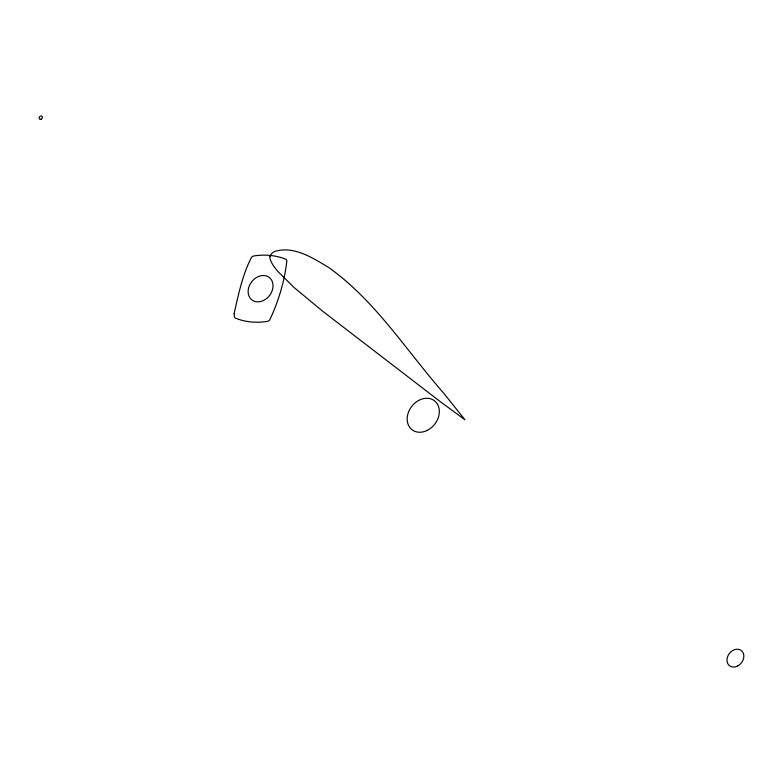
<?xml version="1.0" encoding="UTF-8"?>
<svg xmlns="http://www.w3.org/2000/svg" width="783" height="783" viewBox="0 0 783 783"><rect width="100%" height="100%" fill="white"/><g stroke="black" fill="none" stroke-linecap="round" stroke-linejoin="round"><path stroke-width="1.17" d="M234.137 313.582L234.313 316.567A4.952 3.935 -52.1 0 0 235.135 317.996C245.079 322.263 257.411 323.213 268.06 321.245A4.952 3.935 -52.1 0 0 269.646 320.061C278.425 301.739 284.62 280.96 286.862 260.798A4.952 3.935 -52.1 0 0 286.03 259.369C276.086 255.101 263.754 254.152 253.115 256.119A4.952 3.935 -52.1 0 0 251.529 257.304C242.495 274.647 238.414 294.555 234.137 313.582M269.969 256.658L269.939 256.981A4.248 2.31 -84.4 0 0 270.018 258.713L270.84 261.082A61.191 33.268 -84.4 0 0 273.521 265.887L275.968 269.166A168.012 91.337 -84.4 0 0 277.985 271.593L294.202 287.625L322.527 311.105L440.31 401.659L464.965 419.815L443.432 392.86C406.357 350.588 375.429 300.858 328.997 267.708C313.141 258.145 293.713 245.324 274.471 251.549A24.361 13.242 -84.4 0 0 271.398 253.819L269.969 256.658M41.156 119.153A1.83 1.458 -52.1 0 0 41.91 116.217A1.83 1.458 -52.1 0 0 39.209 117.558A1.83 1.458 -52.1 0 0 41.156 119.153M427.019 430.503A18.322 14.544 -52.1 0 0 434.908 401.121A18.322 14.544 -52.1 0 0 407.835 414.148A18.322 14.544 -52.1 0 0 427.019 430.503M263.499 300.496A14.202 11.275 -52.1 0 0 269.616 277.73A14.202 11.275 -52.1 0 0 248.632 287.821A14.202 11.275 -52.1 0 0 263.499 300.496M737.39 666.137A9.621 7.634 -52.1 0 0 741.53 650.712A9.621 7.634 -52.1 0 0 727.319 657.554A9.621 7.634 -52.1 0 0 737.39 666.137"/></g></svg>
